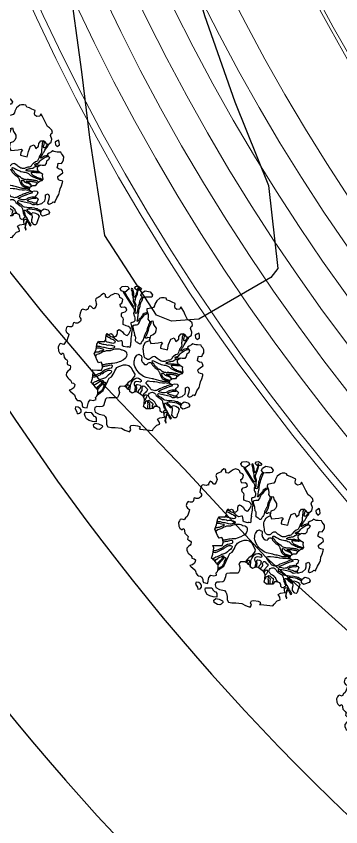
# Model space of a CAD drawing. Header units: millimetres. Extents: x 1101 to 4203, y 1053 to 1744.
# Drawn here: x 1510.35 to 1519.38, y 1309.4 to 1331.98 of the extents above; entities that cross this region are included whole.
import ezdxf

# ---------------------------------------------------------------- set-up
doc = ezdxf.new("R2010")
doc.units = ezdxf.units.MM
for name, color, linetype in [('01_Fina', 7, 'Continuous'), ('03_Gruesa', 7, 'Continuous'), ('planting render', 7, 'Continuous')]:
    doc.layers.add(name, color=color, linetype=linetype)

# ---------------------------------------------------------------- blocks, each defined once
blk = doc.blocks.new('pohon2')
at = {"layer": 'planting render', "color": 94}
for points in [[(-0.1996, 0.7715), (-0.2345, 0.7592), (-0.2428, 0.7356), (-0.2285, 0.7176), (-0.196, 0.7187), (-0.1605, 0.7273), (-0.1533, 0.7397), (-0.1677, 0.7612), (-0.178, 0.7705), (-0.1996, 0.7715)], [(-0.2222, 0.7037), (-0.2561, 0.7068), (-0.288, 0.7047), (-0.3168, 0.6955), (-0.3168, 0.6955), (-0.3353, 0.6709), (-0.3445, 0.6534), (-0.3425, 0.6359), (-0.325, 0.6329), (-0.2849, 0.6267), (-0.2664, 0.6441), (-0.2541, 0.6554), (-0.2397, 0.6565), (-0.2273, 0.6709), (-0.2222, 0.7037)], [(0.2013, 0.6931), (0.3178, 0.6834), (0.3251, 0.664), (0.3477, 0.6271), (0.374, 0.6127), (0.3644, 0.5901), (0.3453, 0.5686), (0.3636, 0.5524), (0.405, 0.5376), (0.3966, 0.5139), (0.3889, 0.4925), (0.3716, 0.4982), (0.3548, 0.4885), (0.3507, 0.4709), (0.3407, 0.4562), (0.3137, 0.4515), (0.289, 0.4579), (0.2808, 0.4797), (0.262, 0.4855), (0.2192, 0.4937), (0.1922, 0.4773), (0.1922, 0.4503), (0.1873, 0.4055), (0.1673, 0.3797), (0.1104, 0.3539), (0.0846, 0.3539), (0.0605, 0.3727), (0.0352, 0.361), (0.0345, 0.3497), (0.0141, 0.3428), (0.0021, 0.333), (-0.024, 0.3228), (-0.0647, 0.333), (-0.0753, 0.3537), (-0.0673, 0.3671), (-0.0582, 0.39), (-0.0586, 0.4132), (-0.0669, 0.4404), (-0.0806, 0.4443), (-0.1123, 0.4512), (-0.1446, 0.4563), (-0.1693, 0.4642), (-0.1769, 0.4759), (-0.1777, 0.4995), (-0.1831, 0.5419), (-0.194, 0.5503), (-0.2225, 0.5596), (-0.2437, 0.5617), (-0.2592, 0.5743), (-0.2592, 0.593), (-0.2474, 0.6158), (-0.2087, 0.6281), (-0.1626, 0.6285), (-0.1471, 0.6399), (-0.1365, 0.6521), (-0.1271, 0.6782), (-0.121, 0.7112), (-0.1029, 0.7305), (-0.0699, 0.7305), (-0.0349, 0.7219), (0.0246, 0.7175), (0.0613, 0.7297), (0.0893, 0.7345), (0.1072, 0.7366), (0.1154, 0.7154), (0.1035, 0.6963), (0.1076, 0.6759), (0.1305, 0.6673), (0.17, 0.6661), (0.192, 0.6706), (0.1957, 0.6824), (0.1908, 0.693), (0.2013, 0.6931)], [(-0.4113, 0.6637), (-0.3918, 0.6554), (-0.3805, 0.639), (-0.3836, 0.6195), (-0.3959, 0.6092), (-0.4144, 0.601), (-0.4401, 0.601), (-0.4401, 0.601), (-0.4422, 0.6205), (-0.4195, 0.6462), (-0.4121, 0.664)], [(-0.3319, 0.5868), (-0.3298, 0.5343), (-0.3161, 0.5106), (-0.2872, 0.5106), (-0.2624, 0.4982), (-0.2725, 0.4779), (-0.2624, 0.4641), (-0.2583, 0.4383), (-0.2655, 0.4002), (-0.2861, 0.3888), (-0.313, 0.363), (-0.3409, 0.3486), (-0.3357, 0.3094), (-0.3388, 0.2505), (-0.3522, 0.2289), (-0.3027, 0.2216), (-0.2645, 0.2134), (-0.2614, 0.1869), (-0.2697, 0.1539), (-0.2831, 0.1384), (-0.3058, 0.1497), (-0.3265, 0.127), (-0.343, 0.1023), (-0.3627, 0.0728), (-0.3543, 0.03), (-0.3554, -0.0185), (-0.3471, -0.0473), (-0.2913, -0.0546), (-0.2803, -0.0774), (-0.2844, -0.0936), (-0.2844, -0.1195), (-0.2793, -0.1373), (-0.2676, -0.1307), (-0.2569, -0.1347), (-0.2432, -0.1439), (-0.2295, -0.1388), (-0.2199, -0.1256), (-0.2046, -0.12), (-0.1919, -0.1302), (-0.1842, -0.1452), (-0.1852, -0.164), (-0.1872, -0.1843), (-0.1756, -0.1965), (-0.1578, -0.1909), (-0.139, -0.1808), (-0.1237, -0.164), (-0.1009, -0.1554), (-0.0887, -0.1544), (-0.0765, -0.1747), (-0.0648, -0.2163), (-0.0745, -0.2315), (-0.0933, -0.2422), (-0.1177, -0.2427), (-0.1466, -0.2493), (-0.1517, -0.282), (-0.1517, -0.2988), (-0.1578, -0.3104), (-0.1771, -0.3231), (-0.1821, -0.346), (-0.1735, -0.3612), (-0.1496, -0.3724), (-0.1374, -0.3901), (-0.1481, -0.4074), (-0.1644, -0.4135), (-0.1938, -0.4048), (-0.204, -0.4145), (-0.2106, -0.4354), (-0.1974, -0.4471), (-0.1938, -0.4654), (-0.1948, -0.4821), (-0.206, -0.4918), (-0.2273, -0.4973), (-0.2339, -0.5131), (-0.2487, -0.5232), (-0.2794, -0.5258), (-0.2982, -0.5126), (-0.3154, -0.4969), (-0.3286, -0.4797), (-0.3408, -0.4705), (-0.355, -0.4731), (-0.3627, -0.4817), (-0.3657, -0.4944), (-0.3753, -0.5035), (-0.3865, -0.5035), (-0.4043, -0.4837), (-0.4134, -0.4685), (-0.4277, -0.4583), (-0.4399, -0.4492), (-0.447, -0.4406), (-0.449, -0.4279), (-0.4409, -0.4116), (-0.4355, -0.4009), (-0.4312, -0.3914), (-0.4348, -0.3675), (-0.4446, -0.3435), (-0.4543, -0.3445), (-0.4776, -0.3617), (-0.4914, -0.3638), (-0.5005, -0.349), (-0.5025, -0.3348), (-0.5015, -0.3257), (-0.5081, -0.325), (-0.5178, -0.3166), (-0.5386, -0.3181), (-0.5487, -0.3196), (-0.5609, -0.3115), (-0.564, -0.3044), (-0.568, -0.278), (-0.5681, -0.2447), (-0.5584, -0.2356), (-0.5508, -0.228), (-0.5478, -0.2153), (-0.5513, -0.2051), (-0.5549, -0.197), (-0.5615, -0.1889), (-0.5716, -0.1813), (-0.5828, -0.1782), (-0.5909, -0.1782), (-0.6057, -0.1808), (-0.6133, -0.1757), (-0.6133, -0.1691), (-0.6138, -0.1554), (-0.6143, -0.1437), (-0.6219, -0.1356), (-0.6407, -0.1331), (-0.6539, -0.1331), (-0.6595, -0.1346), (-0.6692, -0.1186), (-0.6707, -0.0938), (-0.6636, -0.0795), (-0.6534, -0.0719), (-0.6352, -0.0638), (-0.6347, -0.0461), (-0.6387, -0.0186), (-0.6424, 0.006), (-0.6556, 0.0212), (-0.6642, 0.043), (-0.6754, 0.0425), (-0.6926, 0.04), (-0.7038, 0.0476), (-0.7069, 0.0603), (-0.7114, 0.078), (-0.7023, 0.111), (-0.6896, 0.1272), (-0.6733, 0.1384), (-0.6632, 0.1359), (-0.6612, 0.1242), (-0.6479, 0.1298), (-0.6424, 0.1435), (-0.6357, 0.1646), (-0.6194, 0.1752), (-0.6083, 0.1818), (-0.5971, 0.192), (-0.5981, 0.2031), (-0.5981, 0.2148), (-0.5925, 0.2214), (-0.5854, 0.224), (-0.5661, 0.2285), (-0.559, 0.2387), (-0.559, 0.2569), (-0.5636, 0.2691), (-0.5763, 0.2828), (-0.5874, 0.3024), (-0.5853, 0.3212), (-0.5757, 0.3349), (-0.5655, 0.3465), (-0.5503, 0.3552), (-0.5376, 0.3628), (-0.5274, 0.3739), (-0.5229, 0.3866), (-0.5026, 0.3866), (-0.4873, 0.3947), (-0.4868, 0.4115), (-0.4909, 0.4272), (-0.507, 0.4458), (-0.5167, 0.4529), (-0.5289, 0.4585), (-0.5157, 0.4682), (-0.5004, 0.4743), (-0.471, 0.492), (-0.4613, 0.5093), (-0.4563, 0.5209), (-0.441, 0.5346), (-0.4298, 0.5377), (-0.4111, 0.5367), (-0.3989, 0.5428), (-0.3836, 0.5626), (-0.3816, 0.5778), (-0.3719, 0.5905), (-0.3552, 0.5915), (-0.3322, 0.5924), (-0.3319, 0.5868)], [(0.447, 0.4281), (0.4675, 0.4127), (0.4908, 0.4148), (0.5099, 0.4211), (0.529, 0.437), (0.5268, 0.4476), (0.5237, 0.473), (0.5194, 0.4921), (0.5194, 0.5132), (0.511, 0.5249), (0.4972, 0.5249), (0.4718, 0.5058), (0.4675, 0.4804), (0.4675, 0.4571), (0.4622, 0.436), (0.4503, 0.4352), (0.447, 0.4281)], [(0.6188, 0.3828), (0.6114, 0.3999), (0.573, 0.4244), (0.5616, 0.4301), (0.5404, 0.4171), (0.5372, 0.3967), (0.5393, 0.3864), (0.5502, 0.3714), (0.5616, 0.3591), (0.5967, 0.3608), (0.6082, 0.3697), (0.6188, 0.3828)], [(0.4878, 0.3352), (0.5313, 0.3119), (0.5546, 0.2826), (0.5546, 0.2583), (0.5485, 0.2259), (0.5718, 0.2128), (0.5859, 0.232), (0.588, 0.2603), (0.5819, 0.2988), (0.6011, 0.3058), (0.6234, 0.2917), (0.6335, 0.2775), (0.6497, 0.2806), (0.6517, 0.2702), (0.6598, 0.234), (0.673, 0.1986), (0.676, 0.1733), (0.676, 0.143), (0.6831, 0.1137), (0.6862, 0.0793), (0.6851, 0.0661), (0.6609, 0.0661), (0.6436, 0.0621), (0.6325, 0.0469), (0.6325, 0.0338), (0.6517, 0.0105), (0.671, -0.0117), (0.6639, -0.0279), (0.6528, -0.038), (0.6305, -0.0391), (0.6102, -0.0461), (0.6102, -0.0688), (0.6114, -0.0921), (0.6417, -0.0961), (0.6478, -0.1103), (0.6549, -0.1336), (0.6498, -0.1619), (0.6357, -0.176), (0.6225, -0.1861), (0.6154, -0.1983), (0.582, -0.1942), (0.5658, -0.1912), (0.5527, -0.1942), (0.5375, -0.1963), (0.5273, -0.1841), (0.5081, -0.169), (0.4929, -0.1568), (0.502, -0.1406), (0.5182, -0.1295), (0.5152, -0.1062), (0.499, -0.0901), (0.498, -0.0658), (0.4879, -0.0466), (0.4646, -0.0415), (0.4514, -0.0415), (0.4231, -0.0203), (0.4241, -0.0011), (0.4332, 0.0161), (0.4474, 0.0232), (0.4828, 0.0364), (0.4828, 0.0566), (0.496, 0.0839), (0.4879, 0.1031), (0.4696, 0.1122), (0.4696, 0.1122), (0.4454, 0.1426), (0.4373, 0.1608), (0.4119, 0.1648), (0.3865, 0.1855), (0.3876, 0.2088), (0.4129, 0.2189), (0.4402, 0.2078), (0.4625, 0.2078), (0.4736, 0.2138), (0.4726, 0.2391), (0.4574, 0.2553), (0.4635, 0.2675), (0.4766, 0.2725), (0.4898, 0.2816), (0.4847, 0.3018), (0.4787, 0.314), (0.4878, 0.3352)], [(0.2444, -0.0969), (0.3113, -0.0956), (0.3113, -0.1473), (0.3226, -0.2002), (0.3529, -0.2191), (0.3756, -0.1876), (0.3971, -0.2153), (0.3933, -0.2405), (0.4084, -0.2695), (0.4286, -0.2733), (0.4462, -0.2645), (0.4626, -0.2506), (0.4816, -0.2481), (0.5068, -0.2758), (0.5068, -0.3048), (0.4879, -0.335), (0.4904, -0.3552), (0.5005, -0.3678), (0.4916, -0.3892), (0.4664, -0.4056), (0.4437, -0.4144), (0.4135, -0.4514), (0.3933, -0.4804), (0.3744, -0.5018), (0.3593, -0.5195), (0.353, -0.4955), (0.353, -0.4955), (0.3265, -0.4867), (0.3076, -0.4955), (0.3, -0.5119), (0.3, -0.5396), (0.3, -0.5396), (0.2672, -0.5485), (0.242, -0.5535), (0.2168, -0.5573), (0.2054, -0.5724), (0.1865, -0.5724), (0.1625, -0.5686), (0.1474, -0.5611), (0.1234, -0.5321), (0.1121, -0.4981), (0.1121, -0.4817), (0.1045, -0.4628), (0.0869, -0.454), (0.0869, -0.454), (0.0465, -0.4388), (0.0465, -0.4388), (0.0478, -0.4224), (0.0478, -0.4224), (0.0667, -0.3897), (0.0667, -0.3897), (0.0743, -0.362), (0.0743, -0.3456), (0.0743, -0.3456), (0.0957, -0.3229), (0.0957, -0.3229), (0.1222, -0.3368), (0.1222, -0.3368), (0.1361, -0.3052), (0.1524, -0.2901), (0.1664, -0.2772), (0.1701, -0.2498), (0.1651, -0.2284), (0.1512, -0.2095), (0.1272, -0.1944), (0.1272, -0.1565), (0.1449, -0.125), (0.1815, -0.1339), (0.213, -0.1439), (0.2395, -0.1553), (0.2533, -0.1477), (0.242, -0.125), (0.2444, -0.0969), (0.2444, -0.0969)], [(0.5706, -0.2439), (0.5884, -0.2643), (0.5825, -0.289), (0.5723, -0.3068), (0.5561, -0.2941), (0.5442, -0.2805), (0.5519, -0.2575), (0.5706, -0.2439)], [(0.049, -0.5518), (0.0111, -0.5445), (-0.01, -0.5345), (-0.0355, -0.5555), (-0.0293, -0.58), (-0.0024, -0.6044), (0.0466, -0.6044), (0.0723, -0.5812), (0.0698, -0.558), (0.049, -0.5518)], [(-0.1554, -0.5922), (-0.1909, -0.5528), (-0.1976, -0.5551), (-0.2264, -0.5604), (-0.2399, -0.5812), (-0.2252, -0.6032), (-0.1922, -0.6118), (-0.1713, -0.6118), (-0.1554, -0.5922)], [(-0.0428, -0.6191), (-0.0518, -0.6011), (-0.0779, -0.5917), (-0.1065, -0.6106), (-0.0979, -0.6277), (-0.0795, -0.6363), (-0.0428, -0.6191)]]:
    blk.add_lwpolyline(points, dxfattribs=at)
at = {"layer": 'planting render', "color": 34}
for points in [[(0.3966, 0.5139), (0.3966, 0.497), (0.4026, 0.4929), (0.4067, 0.4884), (0.4132, 0.4892), (0.421, 0.4937), (0.4214, 0.5019), (0.4169, 0.5151), (0.4161, 0.5282), (0.4153, 0.5389), (0.4153, 0.5463), (0.4157, 0.5553), (0.4157, 0.5676), (0.421, 0.577), (0.4266, 0.5868), (0.4311, 0.5864), (0.4311, 0.5827), (0.4271, 0.5758), (0.4225, 0.5677), (0.4225, 0.5617), (0.4216, 0.541), (0.4225, 0.5318), (0.4228, 0.5204), (0.4228, 0.5161), (0.4262, 0.5112), (0.4305, 0.5112), (0.4386, 0.5163), (0.4432, 0.5221), (0.4509, 0.5316), (0.4564, 0.5382), (0.465, 0.5441), (0.469, 0.5393), (0.4712, 0.5336), (0.4618, 0.525), (0.4425, 0.5049), (0.4126, 0.4683), (0.4024, 0.4584), (0.3936, 0.4427), (0.3842, 0.4262), (0.3811, 0.4197), (0.3796, 0.4126), (0.3802, 0.4086), (0.3829, 0.4052), (0.3882, 0.4056), (0.3934, 0.4066), (0.4039, 0.4125), (0.4086, 0.4171), (0.4184, 0.4226), (0.4275, 0.4276), (0.4345, 0.4322), (0.4455, 0.4374), (0.4503, 0.4352), (0.447, 0.4281), (0.4428, 0.4246), (0.4307, 0.4175), (0.4193, 0.4115), (0.409, 0.403), (0.4023, 0.3971), (0.4035, 0.3927), (0.4149, 0.386), (0.428, 0.3854), (0.474, 0.3829), (0.4901, 0.3825), (0.5053, 0.3873), (0.5154, 0.3889), (0.5284, 0.3936), (0.5372, 0.3967), (0.5432, 0.3898), (0.5393, 0.3864), (0.523, 0.3803), (0.5119, 0.3772), (0.4999, 0.3724), (0.4889, 0.3718), (0.4706, 0.3718), (0.4446, 0.3721), (0.4284, 0.3762), (0.4149, 0.3768), (0.3972, 0.3775), (0.3773, 0.3791), (0.3675, 0.3772), (0.3402, 0.3597), (0.3307, 0.3581), (0.3187, 0.3546), (0.3108, 0.3509), (0.3067, 0.3474), (0.3026, 0.3354), (0.3076, 0.3288), (0.3238, 0.3288), (0.3355, 0.3288), (0.3812, 0.3302), (0.4228, 0.3314), (0.4455, 0.3408), (0.4643, 0.3358), (0.4843, 0.3272), (0.4803, 0.3178), (0.4696, 0.3207), (0.4533, 0.325), (0.4436, 0.321), (0.434, 0.3191), (0.4201, 0.3185), (0.3953, 0.3157), (0.39, 0.312), (0.3972, 0.3043), (0.4063, 0.2944), (0.4179, 0.2891), (0.4371, 0.2808), (0.4523, 0.2786), (0.4659, 0.2739), (0.47, 0.27), (0.4635, 0.2675), (0.4618, 0.2641), (0.4504, 0.2687), (0.4437, 0.2695), (0.4374, 0.2695), (0.4259, 0.2739), (0.4137, 0.2793), (0.4, 0.2845), (0.3942, 0.2897), (0.3866, 0.2971), (0.3822, 0.3012), (0.3759, 0.3058), (0.362, 0.3108), (0.3538, 0.3137), (0.3428, 0.314), (0.3318, 0.314), (0.3185, 0.3136), (0.3103, 0.3123), (0.3044, 0.3092), (0.3048, 0.3053), (0.3139, 0.2969), (0.3233, 0.2908), (0.3389, 0.2808), (0.36, 0.2647), (0.3828, 0.2521), (0.3967, 0.2415), (0.4091, 0.2358), (0.4261, 0.2269), (0.4119, 0.2237), (0.4063, 0.2241), (0.39, 0.2319), (0.3824, 0.2358), (0.3724, 0.2426), (0.3672, 0.2469), (0.357, 0.2523), (0.3481, 0.2571), (0.3411, 0.2617), (0.3311, 0.2675), (0.3168, 0.2769), (0.3074, 0.2834), (0.3007, 0.291), (0.2955, 0.2952), (0.2859, 0.3017), (0.2794, 0.3043), (0.2746, 0.3062), (0.2668, 0.3086), (0.2602, 0.3075), (0.2496, 0.3082), (0.2365, 0.3069), (0.2326, 0.3062), (0.2265, 0.3021), (0.2231, 0.2999), (0.2176, 0.2906), (0.2144, 0.288), (0.2083, 0.2837), (0.1911, 0.2699), (0.1832, 0.2656), (0.178, 0.2608), (0.175, 0.2556), (0.1733, 0.2486), (0.173, 0.2434), (0.1761, 0.236), (0.1835, 0.231), (0.1919, 0.2291), (0.2052, 0.2278), (0.2363, 0.2251), (0.2515, 0.224), (0.2697, 0.2232), (0.2917, 0.2232), (0.3231, 0.2207), (0.3383, 0.219), (0.343, 0.2177), (0.3456, 0.2166), (0.3526, 0.2144), (0.3711, 0.2147), (0.3819, 0.2114), (0.3877, 0.2111), (0.3876, 0.2088), (0.3742, 0.2035), (0.363, 0.2016), (0.353, 0.2029), (0.3459, 0.2029), (0.3374, 0.2058), (0.3289, 0.2079), (0.3213, 0.2088), (0.3152, 0.2088), (0.3063, 0.2081), (0.2983, 0.2066), (0.2879, 0.2058), (0.2635, 0.2031), (0.2513, 0.2047), (0.2378, 0.2044), (0.2298, 0.2021), (0.2218, 0.2021), (0.1624, 0.2021), (0.1362, 0.1959), (0.1231, 0.1896), (0.1082, 0.1828), (0.0982, 0.1784), (0.0814, 0.1647), (0.0645, 0.1504), (0.0552, 0.1411), (0.0489, 0.1336), (0.0377, 0.1186), (0.0284, 0.1006), (0.0246, 0.0881), (0.0228, 0.0719), (0.0228, 0.0613), (0.0228, 0.0489), (0.0234, 0.0401), (0.0278, 0.0308), (0.0371, 0.0102), (0.0552, -0.0022), (0.0627, 0.0028), (0.077, 0.0046), (0.082, 0.0121), (0.0857, 0.0252), (0.0857, 0.0389), (0.0889, 0.0489), (0.0926, 0.0557), (0.0982, 0.0638), (0.1082, 0.0719), (0.1082, 0.0719), (0.1244, 0.0825), (0.1244, 0.0825), (0.1443, 0.0806), (0.1443, 0.0806), (0.1524, 0.0719), (0.1524, 0.0719), (0.1574, 0.0613), (0.1655, 0.0551), (0.1755, 0.0532), (0.1846, 0.0559), (0.1907, 0.0626), (0.1926, 0.0666), (0.1953, 0.0706), (0.1996, 0.0758), (0.2067, 0.0804), (0.2067, 0.0804), (0.2147, 0.0859), (0.2211, 0.0902), (0.2263, 0.0942), (0.2294, 0.0966), (0.2361, 0.0997), (0.2422, 0.1022), (0.2475, 0.1046), (0.2533, 0.1071), (0.2576, 0.1095), (0.2631, 0.1129), (0.2668, 0.1156), (0.2714, 0.1212), (0.2748, 0.127), (0.2781, 0.1313), (0.2781, 0.1313), (0.2815, 0.1383), (0.2849, 0.1423), (0.2876, 0.1481), (0.291, 0.153), (0.3015, 0.1689), (0.3084, 0.1768), (0.3148, 0.1812), (0.3256, 0.1866), (0.3344, 0.1885), (0.3403, 0.189), (0.3486, 0.1895), (0.357, 0.189), (0.3682, 0.189), (0.3771, 0.1895), (0.3867, 0.1891), (0.3867, 0.1891), (0.3865, 0.1855), (0.3662, 0.1845), (0.3575, 0.1836), (0.3498, 0.1828), (0.3464, 0.1821), (0.3418, 0.1811), (0.3377, 0.179), (0.3351, 0.1773), (0.3315, 0.1756), (0.3264, 0.1732), (0.3218, 0.1701), (0.3182, 0.1674), (0.3158, 0.1643), (0.3126, 0.1619), (0.3102, 0.159), (0.3076, 0.1554), (0.3066, 0.1517), (0.3066, 0.1517), (0.3047, 0.1464), (0.3037, 0.1438), (0.3037, 0.1438), (0.3032, 0.1409), (0.3032, 0.1409), (0.3032, 0.1366), (0.3032, 0.1366), (0.3032, 0.1322), (0.3068, 0.1308), (0.3146, 0.1313), (0.3182, 0.1339), (0.3271, 0.1399), (0.3271, 0.1399), (0.336, 0.1438), (0.3392, 0.1452), (0.3445, 0.1464), (0.3522, 0.1476), (0.3563, 0.1491), (0.3667, 0.1501), (0.3739, 0.1522), (0.3799, 0.1542), (0.3862, 0.1573), (0.3906, 0.1602), (0.3951, 0.1648), (0.3978, 0.1676), (0.3978, 0.1676), (0.4021, 0.1729), (0.4051, 0.1704), (0.4, 0.1638), (0.3968, 0.158), (0.3942, 0.1554), (0.3901, 0.1527), (0.3901, 0.1527), (0.3857, 0.1498), (0.3857, 0.1498), (0.3816, 0.1462), (0.3816, 0.1462), (0.3746, 0.1447), (0.3667, 0.1447), (0.3618, 0.1447), (0.3577, 0.144), (0.3577, 0.144), (0.3541, 0.1433), (0.3541, 0.1433), (0.3498, 0.1397), (0.3498, 0.1397), (0.3488, 0.1368), (0.3493, 0.1322), (0.3527, 0.1303), (0.3582, 0.1298), (0.368, 0.1288), (0.3733, 0.1276), (0.3786, 0.1276), (0.3878, 0.1254), (0.3974, 0.1252), (0.4042, 0.1252), (0.4112, 0.1249), (0.4182, 0.1249), (0.4235, 0.1249), (0.4305, 0.1249), (0.4358, 0.1254), (0.4384, 0.1273), (0.4416, 0.1283), (0.4459, 0.1288), (0.4502, 0.1305), (0.4532, 0.1328), (0.4625, 0.1211), (0.4546, 0.1165), (0.45, 0.1143), (0.4447, 0.1124), (0.4399, 0.1119), (0.4317, 0.1114), (0.4276, 0.1114), (0.4215, 0.1114), (0.4143, 0.1129), (0.4102, 0.1129), (0.4059, 0.1126), (0.403, 0.1126), (0.396, 0.1126), (0.3919, 0.1126), (0.3863, 0.1138), (0.3808, 0.1148), (0.3808, 0.1148), (0.3735, 0.1148), (0.3689, 0.1148), (0.3646, 0.1148), (0.3615, 0.1155), (0.3559, 0.1167), (0.3559, 0.1167), (0.3484, 0.1184), (0.3422, 0.1201), (0.3369, 0.1206), (0.3308, 0.1206), (0.3253, 0.1203), (0.3253, 0.1203), (0.3051, 0.1169), (0.2998, 0.1162), (0.2965, 0.115), (0.2931, 0.1119), (0.289, 0.108), (0.2863, 0.1058), (0.2813, 0.1037), (0.2764, 0.1029), (0.2726, 0.1027), (0.2692, 0.1022), (0.2636, 0.101), (0.2438, 0.0884), (0.2344, 0.0838), (0.2286, 0.0797), (0.2235, 0.0758), (0.2194, 0.0725), (0.2194, 0.0725), (0.2148, 0.0659), (0.2129, 0.0633), (0.2129, 0.0633), (0.2095, 0.0602), (0.2095, 0.0602), (0.2045, 0.0573), (0.2008, 0.0549), (0.1965, 0.0498), (0.1936, 0.0469), (0.1936, 0.0469), (0.1917, 0.0418), (0.1914, 0.0361), (0.1914, 0.0361), (0.1919, 0.0327), (0.2013, 0.0322), (0.2013, 0.0322), (0.2093, 0.0334), (0.2269, 0.0394), (0.2269, 0.0394), (0.2411, 0.0447), (0.2484, 0.0469), (0.2571, 0.0486), (0.2667, 0.05), (0.2783, 0.052), (0.2967, 0.0524), (0.3083, 0.0537), (0.3195, 0.052), (0.328, 0.0533), (0.3379, 0.0554), (0.3512, 0.0571), (0.358, 0.0614), (0.3683, 0.0674), (0.3756, 0.0717), (0.3837, 0.0755), (0.397, 0.0798), (0.4095, 0.0828), (0.418, 0.0854), (0.4313, 0.0879), (0.4429, 0.0905), (0.4519, 0.0918), (0.4677, 0.0922), (0.478, 0.0922), (0.4866, 0.0922), (0.4919, 0.0935), (0.4936, 0.0894), (0.4873, 0.0879), (0.4799, 0.0867), (0.469, 0.0852), (0.4643, 0.0852), (0.4553, 0.0845), (0.45, 0.082), (0.4449, 0.0814), (0.4369, 0.0793), (0.4325, 0.0765), (0.4293, 0.0763), (0.4243, 0.0757), (0.4197, 0.0753), (0.4165, 0.0753), (0.4123, 0.0736), (0.407, 0.0713), (0.4047, 0.0709), (0.4047, 0.0709), (0.4007, 0.0692), (0.3971, 0.0669), (0.3933, 0.0641), (0.3933, 0.0641), (0.388, 0.0603), (0.3849, 0.0574), (0.3826, 0.0542), (0.3804, 0.0513), (0.3783, 0.0464), (0.3777, 0.0439), (0.3777, 0.0414), (0.3777, 0.0414), (0.3809, 0.0399), (0.3809, 0.0399), (0.3897, 0.0386), (0.3969, 0.0369), (0.4003, 0.0365), (0.4041, 0.0365), (0.4104, 0.0361), (0.4127, 0.0348), (0.418, 0.0342), (0.4234, 0.034), (0.4268, 0.0338), (0.4268, 0.0338), (0.4334, 0.0338), (0.4395, 0.0332), (0.4418, 0.0327), (0.4483, 0.03), (0.4517, 0.0285), (0.4529, 0.0253), (0.443, 0.021), (0.439, 0.0243), (0.4335, 0.025), (0.4265, 0.026), (0.4242, 0.0263), (0.4211, 0.0268), (0.4184, 0.027), (0.412, 0.027), (0.4081, 0.0268), (0.401, 0.0266), (0.3957, 0.0268), (0.3894, 0.0281), (0.3846, 0.0296), (0.3818, 0.0306), (0.3756, 0.0321), (0.3712, 0.0329), (0.3662, 0.0337), (0.3614, 0.0344), (0.3562, 0.0347), (0.3462, 0.0354), (0.3402, 0.0357), (0.3346, 0.0357), (0.3293, 0.0357), (0.3265, 0.0352), (0.3265, 0.0352), (0.324, 0.0335), (0.3235, 0.0309), (0.3235, 0.0287), (0.3257, 0.0261), (0.3321, 0.0211), (0.3359, 0.0193), (0.3454, 0.0141), (0.3502, 0.0132), (0.3552, 0.0107), (0.3636, 0.0074), (0.3741, 0.0039), (0.3777, 0.0027), (0.3819, 0.0011), (0.3905, -0.0082), (0.3946, -0.012), (0.3983, -0.0139), (0.4031, -0.0185), (0.4081, -0.021), (0.4109, -0.021), (0.4144, -0.021), (0.4203, -0.0211), (0.423, -0.0213), (0.424, -0.0209), (0.444, -0.036), (0.4261, -0.0382), (0.4199, -0.0362), (0.4114, -0.0333), (0.4114, -0.0333), (0.4055, -0.031), (0.4019, -0.03), (0.397, -0.031), (0.397, -0.031), (0.397, -0.031), (0.3953, -0.0385), (0.3999, -0.0434), (0.3999, -0.0434), (0.4094, -0.049), (0.4156, -0.0516), (0.4284, -0.0634), (0.4369, -0.0814), (0.4458, -0.0916), (0.4526, -0.0991), (0.4612, -0.1089), (0.4687, -0.1155), (0.4791, -0.1236), (0.4886, -0.1298), (0.4991, -0.136), (0.5022, -0.1405), (0.4975, -0.1487), (0.4877, -0.14), (0.4827, -0.1383), (0.4726, -0.1341), (0.4674, -0.1305), (0.4618, -0.1266), (0.4618, -0.1266), (0.4553, -0.1197), (0.449, -0.1132), (0.449, -0.1132), (0.4405, -0.1083), (0.4373, -0.1083), (0.4373, -0.1083), (0.4343, -0.1148), (0.4366, -0.1197), (0.4402, -0.1236), (0.4481, -0.1437), (0.451, -0.1511), (0.4556, -0.1653), (0.4579, -0.1708), (0.4636, -0.1902), (0.474, -0.2134), (0.4757, -0.2173), (0.4804, -0.2245), (0.4825, -0.2299), (0.4856, -0.2392), (0.4864, -0.2471), (0.4853, -0.2522), (0.4816, -0.2481), (0.4755, -0.2489), (0.4717, -0.2361), (0.4701, -0.2322), (0.4681, -0.2268), (0.4668, -0.2235), (0.4653, -0.2199), (0.4635, -0.2157), (0.4611, -0.2121), (0.4586, -0.2103), (0.4586, -0.2103), (0.4544, -0.2085), (0.4503, -0.2093), (0.4472, -0.2111), (0.4454, -0.2142), (0.4441, -0.2178), (0.4439, -0.2245), (0.4441, -0.2286), (0.4441, -0.2335), (0.4452, -0.2392), (0.4452, -0.244), (0.4452, -0.2487), (0.4452, -0.2554), (0.4462, -0.2645), (0.4462, -0.2645), (0.4286, -0.2733), (0.4277, -0.2556), (0.4259, -0.2476), (0.4259, -0.2428), (0.4274, -0.2363), (0.4274, -0.2289), (0.4277, -0.2214), (0.4277, -0.2147), (0.4282, -0.2098), (0.4297, -0.2042), (0.4302, -0.199), (0.4302, -0.1921), (0.4302, -0.188), (0.431, -0.182), (0.4357, -0.1619), (0.4341, -0.1552), (0.4328, -0.1457), (0.4313, -0.1398), (0.4303, -0.1362), (0.4261, -0.1302), (0.4238, -0.1223), (0.423, -0.1145), (0.4225, -0.1097), (0.4197, -0.1041), (0.4186, -0.089), (0.4166, -0.0828), (0.4143, -0.0771), (0.4117, -0.073), (0.4063, -0.0694), (0.3962, -0.064), (0.38, -0.0446), (0.3761, -0.0392), (0.3705, -0.0307), (0.3694, -0.0256), (0.3638, -0.0196), (0.3601, -0.0124), (0.3565, -0.0085), (0.3483, -0.0034), (0.3356, 0.0008), (0.3248, 0.0057), (0.3187, 0.01), (0.3132, 0.0141), (0.3071, 0.018), (0.3001, 0.0203), (0.2885, 0.0219), (0.28, 0.0219), (0.2728, 0.0216), (0.2618, 0.0183), (0.2509, 0.0134), (0.2409, 0.0085), (0.2327, 0.0051), (0.2096, -0.0067), (0.2001, -0.0078), (0.1893, -0.0034), (0.1818, -0.0003), (0.1785, 0.0049), (0.1728, 0.0128), (0.169, 0.0182), (0.1651, 0.0218), (0.1605, 0.0261), (0.1543, 0.0277), (0.1499, 0.029), (0.1473, 0.0295), (0.1414, 0.0303), (0.1334, 0.028), (0.1275, 0.0259), (0.1221, 0.0236), (0.1162, 0.0198), (0.1121, 0.0144), (0.1077, 0.0079), (0.1043, 0.0015), (0.1015, -0.0062), (0.1, -0.0119), (0.0922, -0.0375), (0.0883, -0.0442), (0.085, -0.055), (0.0832, -0.0609), (0.0829, -0.0676), (0.0824, -0.0742), (0.0816, -0.0876), (0.0942, -0.1253), (0.1036, -0.134), (0.1072, -0.1356), (0.1127, -0.1415), (0.1202, -0.1457), (0.1302, -0.1513), (0.1272, -0.1565), (0.1272, -0.1754), (0.1068, -0.1737), (0.099, -0.1677), (0.099, -0.1677), (0.089, -0.1645), (0.0826, -0.17), (0.0826, -0.17), (0.0848, -0.1815), (0.0899, -0.1892), (0.0977, -0.226), (0.099, -0.2401), (0.099, -0.2465), (0.099, -0.2516), (0.099, -0.2593), (0.1004, -0.2726), (0.1013, -0.279), (0.1013, -0.279), (0.1027, -0.2872), (0.1063, -0.2977), (0.1086, -0.3073), (0.1102, -0.314), (0.1108, -0.3207), (0.1108, -0.3257), (0.1089, -0.3298), (0.0957, -0.3229), (0.0924, -0.2969), (0.0911, -0.2929), (0.0908, -0.2877), (0.0903, -0.2844), (0.0897, -0.2808), (0.0883, -0.2764), (0.0883, -0.2731), (0.0851, -0.2638), (0.0846, -0.2613), (0.0843, -0.2578), (0.0843, -0.2534), (0.0849, -0.2489), (0.0853, -0.2444), (0.0851, -0.2416), (0.0849, -0.2388), (0.0849, -0.235), (0.0831, -0.2282), (0.0799, -0.2215), (0.0788, -0.2171), (0.0766, -0.2112), (0.0758, -0.2079), (0.0753, -0.2038), (0.0734, -0.1926), (0.0703, -0.1873), (0.0695, -0.1813), (0.0695, -0.1773), (0.0695, -0.1739), (0.0695, -0.1623), (0.0696, -0.1557), (0.0677, -0.1475), (0.0666, -0.143), (0.0611, -0.13), (0.0594, -0.1274), (0.057, -0.1249), (0.0526, -0.111), (0.0502, -0.1026), (0.0441, -0.0989), (0.0389, -0.0989), (0.028, -0.1038), (0.0215, -0.1078), (0.0098, -0.111), (0.0013, -0.1147), (-0.0027, -0.1215), (-0.0047, -0.1284), (-0.0051, -0.1352), (-0.0051, -0.1429), (-0.0059, -0.1522), (-0.0092, -0.159), (-0.0144, -0.1655), (-0.0205, -0.1703), (-0.0214, -0.1794), (-0.0274, -0.1923), (-0.0311, -0.202), (-0.0351, -0.2129), (-0.0404, -0.2222), (-0.0444, -0.2307), (-0.0488, -0.2379), (-0.0504, -0.2488), (-0.0517, -0.2549), (-0.0517, -0.2625), (-0.0443, -0.2653), (-0.0331, -0.2693), (-0.0211, -0.2725), (-0.0091, -0.2761), (-0.0051, -0.2857), (-0.0051, -0.2857), (0.0017, -0.3005), (0.0029, -0.312), (0.0049, -0.3228), (0.0112, -0.3356), (0.0164, -0.3428), (0.0212, -0.35), (0.0344, -0.3789), (0.0444, -0.3892), (0.0536, -0.3952), (0.061, -0.3995), (0.0572, -0.4061), (0.0368, -0.396), (0.0292, -0.3904), (0.018, -0.3777), (0.016, -0.3705), (0.0116, -0.3629), (0.0065, -0.3505), (0.0049, -0.3445), (0.0032, -0.3384), (-0.0019, -0.3369), (-0.0075, -0.3278), (-0.0108, -0.3223), (-0.0127, -0.3114), (-0.0167, -0.3046), (-0.0167, -0.3046), (-0.0231, -0.3054), (-0.0231, -0.313), (-0.0211, -0.3206), (-0.0223, -0.3337), (-0.0227, -0.3377), (-0.0243, -0.3481), (-0.0243, -0.3585), (-0.0243, -0.3653), (-0.0243, -0.3733), (-0.0243, -0.3817), (-0.0251, -0.3948), (-0.0271, -0.4162), (-0.0271, -0.4217), (-0.0247, -0.4425), (-0.0231, -0.4525), (-0.0231, -0.4645), (-0.0231, -0.4753), (-0.0191, -0.494), (-0.0167, -0.5024), (-0.0131, -0.5182), (-0.0107, -0.531), (-0.0094, -0.5381), (-0.0203, -0.5393), (-0.0239, -0.5334), (-0.0303, -0.5178), (-0.0351, -0.5042), (-0.0363, -0.4962), (-0.0363, -0.4878), (-0.0371, -0.4767), (-0.0371, -0.4651), (-0.0403, -0.4526), (-0.0423, -0.4447), (-0.0403, -0.4348), (-0.0396, -0.4273), (-0.0396, -0.4203), (-0.0396, -0.4127), (-0.0396, -0.4127), (-0.0396, -0.4013), (-0.0396, -0.3906), (-0.0396, -0.3906), (-0.0434, -0.3798), (-0.0434, -0.3798), (-0.0529, -0.3767), (-0.058, -0.3874), (-0.0592, -0.3944), (-0.0561, -0.4013), (-0.0561, -0.4013), (-0.0586, -0.4171), (-0.0624, -0.4292), (-0.0624, -0.4292), (-0.0624, -0.4431), (-0.0624, -0.4507), (-0.0624, -0.4595), (-0.0687, -0.466), (-0.0788, -0.4839), (-0.0799, -0.4984), (-0.0793, -0.5079), (-0.0765, -0.5258), (-0.0732, -0.5397), (-0.0704, -0.5626), (-0.0698, -0.5866), (-0.0698, -0.61), (-0.0765, -0.6134), (-0.0785, -0.6087), (-0.0779, -0.5917), (-0.0779, -0.5774), (-0.0804, -0.5631), (-0.0812, -0.5508), (-0.0834, -0.5417), (-0.0862, -0.5307), (-0.0911, -0.5239), (-0.095, -0.5307), (-0.1013, -0.5421), (-0.1051, -0.5623), (-0.112, -0.5774), (-0.1219, -0.6013), (-0.1309, -0.6029), (-0.1356, -0.5999), (-0.1345, -0.5925), (-0.1274, -0.5771), (-0.1227, -0.5656), (-0.1189, -0.554), (-0.1164, -0.5417), (-0.1092, -0.5318), (-0.1048, -0.5178), (-0.0969, -0.5045), (-0.0966, -0.4963), (-0.0952, -0.4861), (-0.09, -0.4787), (-0.0837, -0.4694), (-0.0779, -0.4595), (-0.0727, -0.4485), (-0.0741, -0.4381), (-0.0831, -0.4389), (-0.093, -0.4474), (-0.109, -0.4636), (-0.1596, -0.5199), (-0.1816, -0.5427), (-0.192, -0.554), (-0.2033, -0.5562), (-0.2044, -0.552), (-0.1978, -0.543), (-0.1016, -0.441), (-0.0928, -0.4325), (-0.0832, -0.4254), (-0.0771, -0.4182), (-0.0686, -0.397), (-0.0683, -0.3885), (-0.0697, -0.3791), (-0.0705, -0.3747), (-0.0664, -0.361), (-0.0609, -0.3535), (-0.0543, -0.3447), (-0.0499, -0.3343), (-0.0474, -0.3236), (-0.046, -0.3159), (-0.0458, -0.306), (-0.051, -0.295), (-0.0579, -0.2906), (-0.0661, -0.2868), (-0.0706, -0.2847), (-0.0774, -0.2798), (-0.076, -0.2707), (-0.0733, -0.265), (-0.0585, -0.2282), (-0.053, -0.2162), (-0.053, -0.2057), (-0.0534, -0.1953), (-0.0534, -0.1871), (-0.0507, -0.1743), (-0.0499, -0.1689), (-0.0499, -0.155), (-0.0491, -0.1347), (-0.0484, -0.1199), (-0.0453, -0.1099), (-0.0449, -0.1006), (-0.0449, -0.0905), (-0.0453, -0.0862), (-0.0414, -0.0711), (-0.0414, -0.0614), (-0.0418, -0.0494), (-0.055, -0.0513), (-0.0654, -0.0498), (-0.0678, -0.0459), (-0.104, -0.0464), (-0.1132, -0.0517), (-0.1171, -0.0639), (-0.122, -0.0854), (-0.1293, -0.0956), (-0.1376, -0.0952), (-0.1498, -0.0888), (-0.1625, -0.0839), (-0.1811, -0.0912), (-0.1948, -0.0981), (-0.2021, -0.1059), (-0.2242, -0.1142), (-0.2383, -0.1142), (-0.252, -0.1196), (-0.2653, -0.1248), (-0.274, -0.1225), (-0.2828, -0.125), (-0.2844, -0.1195), (-0.2844, -0.1106), (-0.2697, -0.1099), (-0.2601, -0.1075), (-0.2495, -0.1037), (-0.2416, -0.1003), (-0.231, -0.0955), (-0.2128, -0.0921), (-0.2012, -0.087), (-0.1947, -0.0822), (-0.1916, -0.0764), (-0.1916, -0.0678), (-0.195, -0.0624), (-0.1995, -0.0593), (-0.2104, -0.0562), (-0.2186, -0.0562), (-0.2337, -0.0572), (-0.245, -0.0576), (-0.2625, -0.0576), (-0.2717, -0.06), (-0.2751, -0.0613), (-0.2858, -0.066), (-0.2913, -0.0546), (-0.3471, -0.0473), (-0.3374, -0.0333), (-0.3278, -0.0337), (-0.3129, -0.0302), (-0.3002, -0.0322), (-0.2906, -0.0337), (-0.2718, -0.0333), (-0.2595, -0.0302), (-0.2468, -0.0348), (-0.2403, -0.036), (-0.2234, -0.036), (-0.218, -0.036), (-0.2076, -0.036), (-0.195, -0.0341), (-0.1873, -0.031), (-0.1873, -0.031), (-0.1858, -0.0241), (-0.19, -0.018), (-0.1961, -0.013), (-0.2103, -0.0061), (-0.2207, -0.0015), (-0.2272, 0.0001), (-0.2445, -0.0007), (-0.256, -0.0022), (-0.2779, -0.003), (-0.2891, -0.0011), (-0.3048, -0.0011), (-0.3232, -0.0038), (-0.3344, -0.0018), (-0.3409, -0.0018), (-0.3478, -0.0022), (-0.355, -0.0021), (-0.3547, 0.0139), (-0.334, 0.0097), (-0.3248, 0.0104), (-0.3186, 0.0116), (-0.3059, 0.012), (-0.2875, 0.012), (-0.2875, 0.012), (-0.2829, 0.02), (-0.2867, 0.0235), (-0.3041, 0.0371), (-0.3129, 0.0402), (-0.3206, 0.0459), (-0.3248, 0.0498), (-0.3317, 0.0521), (-0.3375, 0.0544), (-0.344, 0.0559), (-0.3498, 0.0571), (-0.3592, 0.0552), (-0.3592, 0.0552), (-0.3627, 0.0728), (-0.343, 0.1023), (-0.3428, 0.0839), (-0.3428, 0.0839), (-0.334, 0.0712), (-0.334, 0.0712), (-0.3221, 0.0655), (-0.314, 0.0628), (-0.3052, 0.0555), (-0.301, 0.0524), (-0.2941, 0.0463), (-0.2833, 0.0352), (-0.2833, 0.0352), (-0.268, 0.0306), (-0.2614, 0.0248), (-0.2561, 0.0218), (-0.2264, 0.0152), (-0.2183, 0.0134), (-0.1995, -0.0002), (-0.1884, -0.0055), (-0.1765, -0.0097), (-0.1623, -0.0117), (-0.1458, -0.0167), (-0.1412, -0.0167), (-0.1289, -0.0167), (-0.1166, -0.0132), (-0.1108, -0.0113), (-0.0891, -0.0109), (-0.0821, -0.0082), (-0.0687, -0.0009), (-0.0637, 0.0083), (-0.0591, 0.0244), (-0.0595, 0.0378), (-0.0629, 0.0539), (-0.0672, 0.0639), (-0.0795, 0.0762), (-0.086, 0.0812), (-0.1056, 0.0975), (-0.116, 0.1048), (-0.1296, 0.1129), (-0.1384, 0.1172), (-0.1534, 0.1256), (-0.1745, 0.131), (-0.1833, 0.1337), (-0.2006, 0.139), (-0.2152, 0.1433), (-0.2252, 0.1467), (-0.2367, 0.1517), (-0.2436, 0.1552), (-0.2501, 0.1586), (-0.2601, 0.1613), (-0.2674, 0.1631), (-0.2628, 0.1813), (-0.2336, 0.1659), (-0.2202, 0.1621), (-0.2125, 0.159), (-0.2014, 0.1532), (-0.1868, 0.1471), (-0.1795, 0.1471), (-0.1757, 0.1498), (-0.1757, 0.1498), (-0.1733, 0.1613), (-0.1749, 0.1686), (-0.1795, 0.1763), (-0.1979, 0.1858), (-0.2151, 0.1948), (-0.231, 0.2052), (-0.2433, 0.2144), (-0.2498, 0.2217), (-0.2563, 0.2328), (-0.2629, 0.2385), (-0.2695, 0.2444), (-0.2767, 0.2478), (-0.2874, 0.255), (-0.3025, 0.2653), (-0.3109, 0.2715), (-0.3163, 0.2756), (-0.3262, 0.2773), (-0.3374, 0.2779), (-0.3366, 0.2927), (-0.3147, 0.2888), (-0.2947, 0.2769), (-0.284, 0.2696), (-0.2709, 0.2604), (-0.2613, 0.2493), (-0.2502, 0.2435), (-0.2417, 0.2347), (-0.2375, 0.229), (-0.2202, 0.2132), (-0.2149, 0.2094), (-0.2022, 0.2017), (-0.1868, 0.1979), (-0.1868, 0.1979), (-0.1757, 0.1983), (-0.1699, 0.2044), (-0.1719, 0.2167), (-0.1749, 0.2243), (-0.1803, 0.2339), (-0.1937, 0.2481), (-0.1999, 0.2554), (-0.2045, 0.2635), (-0.2156, 0.2769), (-0.2506, 0.2981), (-0.2587, 0.3043), (-0.2748, 0.3143), (-0.284, 0.3215), (-0.2921, 0.3273), (-0.3024, 0.3331), (-0.3113, 0.3403), (-0.3166, 0.3461), (-0.3269, 0.3558), (-0.313, 0.363), (-0.3051, 0.3706), (-0.2955, 0.3534), (-0.2955, 0.3534), (-0.2829, 0.3419), (-0.2748, 0.3346), (-0.264, 0.3246), (-0.2548, 0.3189), (-0.2414, 0.3085), (-0.2372, 0.307), (-0.2306, 0.3081), (-0.2306, 0.3081), (-0.2268, 0.3131), (-0.2387, 0.3281), (-0.241, 0.3331), (-0.2471, 0.3457), (-0.251, 0.3511), (-0.2541, 0.3549), (-0.2583, 0.3611), (-0.2633, 0.3676), (-0.2667, 0.3718), (-0.2717, 0.3776), (-0.2717, 0.3776), (-0.2798, 0.3923), (-0.2655, 0.4002), (-0.2547, 0.3773), (-0.2501, 0.3688), (-0.2428, 0.3573), (-0.2375, 0.35), (-0.234, 0.3416), (-0.2259, 0.327), (-0.2206, 0.3216), (-0.2206, 0.3216), (-0.211, 0.3193), (-0.211, 0.3193), (-0.2067, 0.3297), (-0.2106, 0.3412), (-0.2117, 0.3454), (-0.2156, 0.3596), (-0.2167, 0.3765), (-0.2172, 0.3827), (-0.2233, 0.3915), (-0.2232, 0.402), (-0.2329, 0.4137), (-0.2436, 0.4225), (-0.2583, 0.4383), (-0.2596, 0.4505)], [(0.1922, 0.4503), (0.2022, 0.4371), (0.2022, 0.424), (0.2112, 0.4158), (0.2157, 0.4191), (0.2206, 0.4306), (0.221, 0.4396), (0.2268, 0.4486), (0.228, 0.4621), (0.2335, 0.491)], [(0.3203, 0.4526), (0.3087, 0.4396), (0.3009, 0.4308), (0.2894, 0.4158), (0.2833, 0.4117), (0.2714, 0.4031), (0.262, 0.4003), (0.2518, 0.3974), (0.2431, 0.3937), (0.2333, 0.3876), (0.2272, 0.3819), (0.2223, 0.3749), (0.2177, 0.3675), (0.2177, 0.3585), (0.2182, 0.3524), (0.2227, 0.3417), (0.237, 0.3307), (0.2481, 0.3282), (0.2558, 0.3282), (0.2686, 0.3315), (0.2792, 0.3385), (0.2874, 0.3507), (0.3026, 0.3593), (0.3116, 0.3634), (0.3326, 0.373), (0.3398, 0.3765), (0.3493, 0.3814), (0.353, 0.3872), (0.3607, 0.3982), (0.3665, 0.4117), (0.3755, 0.4375), (0.382, 0.4494), (0.3886, 0.458), (0.3988, 0.4686), (0.3997, 0.4757), (0.3944, 0.4798), (0.3862, 0.4851), (0.385, 0.4938)], [(0.2536, 0.4871), (0.2481, 0.4617), (0.2464, 0.4502), (0.2456, 0.44), (0.2411, 0.4338), (0.235, 0.4306), (0.235, 0.4306), (0.2302, 0.4281), (0.2255, 0.4171), (0.2222, 0.4092), (0.2222, 0.4092), (0.2329, 0.4085), (0.2448, 0.4166), (0.2547, 0.4235), (0.2698, 0.4281), (0.2731, 0.4343), (0.2735, 0.44), (0.2714, 0.4519), (0.2718, 0.4637), (0.2731, 0.4723), (0.2758, 0.4812)], [(-0.2596, 0.4505), (-0.2121, 0.4014), (-0.1872, 0.3004), (-0.1799, 0.274), (-0.16, 0.2572), (-0.1454, 0.2197), (-0.1416, 0.1975), (-0.1271, 0.1624), (-0.111, 0.1471), (-0.0705, 0.1234), (-0.0452, 0.1188), (-0.02, 0.1196), (0.0068, 0.1341), (0.0237, 0.1601), (0.0504, 0.1907), (0.052, 0.2105), (0.0413, 0.2312), (0.0263, 0.2601), (0.0061, 0.2809), (-0.0054, 0.2992), (-0.0194, 0.3217)], [(0.1745, 0.389), (0.178, 0.3777), (0.1841, 0.365), (0.1911, 0.3621), (0.1978, 0.3594), (0.2029, 0.3691), (0.2025, 0.3814), (0.1993, 0.3965), (0.1883, 0.4153)], [(-0.0042, 0.3305), (0.0006, 0.3105), (0.0054, 0.3026), (0.0138, 0.3007), (0.0191, 0.3073), (0.0178, 0.3184), (0.0167, 0.3275), (0.0141, 0.3428)], [(0.0345, 0.3497), (0.0325, 0.3143), (0.0308, 0.3015), (0.0341, 0.2805), (0.04, 0.2631), (0.0515, 0.2427), (0.0634, 0.2308), (0.0812, 0.2216), (0.093, 0.2216), (0.1111, 0.2279), (0.1203, 0.2354), (0.1246, 0.2476), (0.117, 0.2558), (0.1032, 0.2555), (0.0841, 0.2555), (0.0716, 0.2607), (0.0634, 0.2693), (0.0621, 0.2804), (0.0634, 0.289), (0.0706, 0.2982), (0.0772, 0.3077), (0.0802, 0.3195), (0.0792, 0.3304), (0.0795, 0.3399), (0.0795, 0.3539), (0.0814, 0.3564)], [(0.095, 0.3539), (0.0945, 0.3345), (0.0943, 0.3167), (0.0868, 0.2995), (0.0851, 0.2939), (0.0878, 0.2837), (0.0947, 0.2818), (0.1121, 0.2814), (0.1239, 0.2847), (0.1282, 0.2946), (0.1279, 0.3038), (0.1253, 0.3205), (0.1216, 0.3271), (0.116, 0.3343), (0.1147, 0.3422), (0.114, 0.3556)], [(0.1389, 0.3668), (0.1389, 0.3469), (0.1484, 0.3313), (0.1484, 0.3227), (0.1447, 0.3084), (0.1463, 0.2949), (0.1508, 0.2859), (0.1508, 0.2859), (0.1623, 0.285), (0.1717, 0.2904), (0.1779, 0.2961), (0.1935, 0.3047), (0.1971, 0.3116), (0.1971, 0.3194), (0.193, 0.3276), (0.1873, 0.3329), (0.1828, 0.3415), (0.1791, 0.3497), (0.1726, 0.3587), (0.1638, 0.3781)]]:
    blk.add_lwpolyline(points, dxfattribs=at)
blk = doc.blocks.new('Estadio')
at = {"lineweight": 9}
for points in [[(2565.331, 1456.462), (2565.331, 1416.462, 0.826712), (2680.244, 1416.462), (2680.244, 1516.462, 0.826712), (2565.331, 1516.462), (2565.331, 1476.462)], [(2565.531, 1456.262), (2565.531, 1416.481, 0.826439), (2680.044, 1416.481), (2680.044, 1516.443, 0.826439), (2565.531, 1516.443), (2565.531, 1476.662)], [(2566.487, 1456.262), (2566.487, 1416.572, 0.825111), (2679.087, 1416.572), (2679.087, 1516.352, 0.825111), (2566.487, 1516.352), (2566.487, 1476.662)], [(2567.287, 1456.262), (2567.287, 1416.649, 0.823976), (2678.287, 1416.649), (2678.287, 1516.275, 0.823976), (2567.287, 1516.275), (2567.287, 1476.662)], [(2568.087, 1456.262), (2568.087, 1416.727, 0.822818), (2677.487, 1416.727), (2677.487, 1516.197, 0.822818), (2568.087, 1516.197), (2568.087, 1476.662)], [(2568.887, 1456.262), (2568.887, 1416.805, 0.821637), (2676.687, 1416.805), (2676.687, 1516.119, 0.821637), (2568.887, 1516.119), (2568.887, 1476.662)], [(2569.687, 1456.262), (2569.687, 1416.883, 0.82043), (2675.887, 1416.883), (2675.887, 1516.041, 0.82043), (2569.687, 1516.041), (2569.687, 1476.662)], [(2570.487, 1456.462), (2570.487, 1416.963, 0.819198), (2675.087, 1416.963), (2675.087, 1515.961, 0.819198), (2570.487, 1515.961), (2570.487, 1476.462)], [(2572.487, 1461.262), (2572.487, 1417.163, 0.815999), (2673.087, 1417.163), (2673.087, 1515.761, 0.815999), (2572.487, 1515.761), (2572.487, 1417.163)], [(2572.587, 1461.262), (2572.587, 1417.173, 0.815834), (2672.987, 1417.173), (2672.987, 1515.751, 0.815834), (2572.587, 1515.751), (2572.587, 1417.173)], [(2575.587, 1515.442), (2575.587, 1417.482, 0.810673), (2669.987, 1417.482), (2669.987, 1515.442, 0.810673), (2575.587, 1515.442)], [(2576.787, 1515.315), (2576.787, 1417.609, 0.808479), (2668.787, 1417.609), (2668.787, 1515.315, 0.808479), (2576.787, 1515.315)], [(2577.987, 1515.188), (2577.987, 1417.736, 0.806204), (2667.587, 1417.736), (2667.587, 1515.188, 0.806204), (2577.987, 1515.188)]]:
    blk.add_lwpolyline(points, format="xyb", dxfattribs=at)
at = {"lineweight": 9, "xscale": -2.935702463071011, "yscale": 2.935702463071011, "zscale": 2.935702463071011, "rotation": 180}
for p in [(2574.915, 1389.107), (2579.77, 1384.575), (2583.995, 1380.419), (2589.248, 1376.443)]:
    blk.add_blockref('pohon2', p, dxfattribs=at)

msp = doc.modelspace()

# ---------------------------------------------------------------- hatches: boundary and pattern name
at = {"layer": '03_Gruesa', "true_color": 0x17923e}
h = msp.add_hatch(color=114, dxfattribs=at)
h.dxf.hatch_style = 1
edge = h.paths.add_edge_path()
edge.add_line((1474.359, 1296.484), (1459.359, 1296.484))
edge.add_line((1459.359, 1296.484), (1459.359, 1311.484))
edge.add_line((1459.359, 1311.484), (1459.359, 1318.984))
edge.add_spline(control_points=[(1459.359, 1318.984), (1451.312, 1312.343), (1456.072, 1256.613), (1494.901, 1245.797), (1519.359, 1238.984)], knot_values=[0, 0, 0, 0, 41.740536, 112.780929, 112.780929, 112.780929, 112.780929], degree=3, periodic=0)
edge.add_line((1519.359, 1238.984), (1519.359, 1251.484))
edge.add_line((1519.359, 1251.484), (1504.359, 1251.484))
edge.add_line((1504.359, 1251.484), (1504.359, 1266.484))
edge.add_line((1504.359, 1266.484), (1504.359, 1281.484))
edge.add_line((1504.359, 1281.484), (1519.359, 1281.484))
edge.add_line((1519.359, 1281.484), (1519.359, 1266.484))
edge.add_line((1519.359, 1266.484), (1534.359, 1266.484))
edge.add_line((1534.359, 1266.484), (1549.359, 1266.484))
edge.add_line((1549.359, 1266.484), (1564.359, 1266.484))
edge.add_spline(control_points=[(1564.359, 1266.484), (1561.862, 1275.175), (1545.033, 1286.528), (1517.637, 1289.54), (1500.138, 1296.932), (1489.359, 1301.484)], knot_values=[0, 0, 0, 0, 28.249692, 49.837616, 84.457077, 84.457077, 84.457077, 84.457077], degree=3, periodic=0)
edge.add_line((1489.359, 1301.484), (1489.359, 1296.484))
edge.add_line((1489.359, 1296.484), (1489.359, 1281.484))
edge.add_line((1489.359, 1281.484), (1474.359, 1281.484))
edge.add_line((1474.359, 1281.484), (1474.359, 1296.484))

# ---------------------------------------------------------------- linework, layer by layer
for points in [[(1404.729, 1355.944), (1469.329, 1355.93, -0.325438), (1497.873, 1335.141, 0.707899), (1628.926, 1331.639), (1648.388, 1431.762, 0.782061), (1518.083, 1466.686, -0.160409), (1515.789, 1464.56), (1467.452, 1442.431)], [(1507.259, 1397.055), (1499.521, 1357.245, 0.834348), (1624.102, 1333.028), (1643.395, 1432.281, 0.834348), (1518.814, 1456.497), (1511.076, 1416.687)], [(1428.742, 1352.939), (1467.169, 1352.93, -0.319536), (1495.51, 1332.75, 0.332405), (1567.373, 1284.057, 0.332405)], [(1430.669, 1349.938), (1467.168, 1349.93, -0.319536), (1492.675, 1331.768, 0.320897), (1564.373, 1280.98, 0.320897)]]:
    msp.add_lwpolyline(points, format="xyb")
msp.add_spline([(1206.55, 1742.411), (1198.036, 1713.245), (1191.712, 1699.458), (1188.115, 1692.655), (1185.804, 1676.355), (1188.204, 1664.121), (1192.37, 1645.395), (1198.957, 1631.579), (1205.919, 1617.923), (1212.006, 1606.116), (1219.798, 1593.741), (1226.027, 1584.556), (1235.412, 1573.916), (1239.381, 1569.044), (1262.456, 1553.753), (1273.817, 1547.943), (1292.279, 1545.864), (1304.629, 1545.032), (1323.86, 1547.241), (1343.768, 1554.244), (1348.177, 1560.24), (1355.099, 1558.478), (1361.05, 1563.528), (1368.811, 1564.744), (1375.81, 1569.684), (1387.223, 1575.308), (1397.875, 1585.58), (1409.717, 1597.182), (1418.41, 1615.582), (1419.855, 1625.077), (1420.374, 1641.997), (1422.228, 1651.701), (1429.173, 1651.447), (1435.26, 1654.709), (1443.361, 1656.59), (1455.3, 1651.182), (1462.27, 1643.182), (1465.927, 1633.22), (1474.194, 1620.717), (1478.652, 1616.668), (1481.052, 1602.658), (1484.132, 1591.314), (1484.891, 1574.332), (1484.358, 1564.209), (1486.422, 1559.181), (1489.394, 1548.073), (1492.669, 1543.867), (1495.886, 1536.945), (1501.551, 1533.066), (1522.852, 1526.997), (1548.84, 1524.652), (1563.366, 1519.91), (1597.015, 1518.916), (1608.069, 1518.759), (1621.874, 1530.8), (1629.228, 1540.852), (1637.328, 1541.751), (1654.578, 1528.415), (1666.447, 1514.072), (1678.809, 1502.283), (1683.259, 1485.417), (1688.258, 1473.248), (1696.093, 1461.999), (1707.128, 1455.142), (1716.579, 1451.321), (1728.091, 1440.45), (1739.119, 1428.492), (1751.998, 1419.885), (1768.138, 1407.716), (1779.751, 1403.892), (1792.302, 1394.742), (1800.327, 1389.872), (1811.751, 1382.948), (1818.472, 1377.635), (1820.168, 1369.015), (1828.212, 1360.848), (1834.333, 1353.311), (1847.27, 1343.538), (1858.598, 1336.789), (1868.42, 1330.801), (1878.399, 1329.631), (1894.155, 1331.085)], degree=3)
at = {"layer": '01_Fina', "linetype": 'Continuous'}
for points in [[(1517.022, 1354.934), (1517.042, 1352.774), (1516.912, 1350.124), (1516.542, 1347.474), (1515.262, 1345.194), (1514.642, 1343.284), (1514.402, 1341.134), (1514.422, 1338.764), (1514.532, 1336.584), (1514.882, 1334.394), (1515.592, 1331.994), (1516.432, 1329.594), (1517.372, 1327.264), (1517.632, 1324.954), (1517.432, 1324.704), (1515.432, 1323.544), (1514.672, 1323.484), (1514.252, 1323.654), (1512.812, 1325.874), (1512.392, 1328.604), (1512.172, 1330.434), (1511.812, 1333.074), (1511.222, 1335.324), (1510.242, 1338.054)], [(1525.482, 1309.254), (1523.722, 1310.764), (1521.642, 1312.734), (1520.052, 1314.434), (1517.292, 1316.914), (1515.022, 1319.374), (1512.852, 1321.634), (1511.052, 1323.764), (1509.612, 1325.554)]]:
    msp.add_lwpolyline(points, dxfattribs=at)
at = {"layer": '03_Gruesa', "color": 116, "true_color": 0x136734}
msp.add_open_spline([(1519.359, 1238.984), (1494.901, 1245.797), (1456.072, 1256.613), (1451.312, 1312.343), (1459.359, 1318.984)], degree=3, knots=[0, 0, 0, 0, 71.040393, 112.780929, 112.780929, 112.780929, 112.780929], dxfattribs=at)

# ---------------------------------------------------------------- block references
at = {"rotation": 349}
msp.add_blockref('Estadio', (-1282.955, 455.695), dxfattribs=at)

doc.saveas('drawing.dxf')
